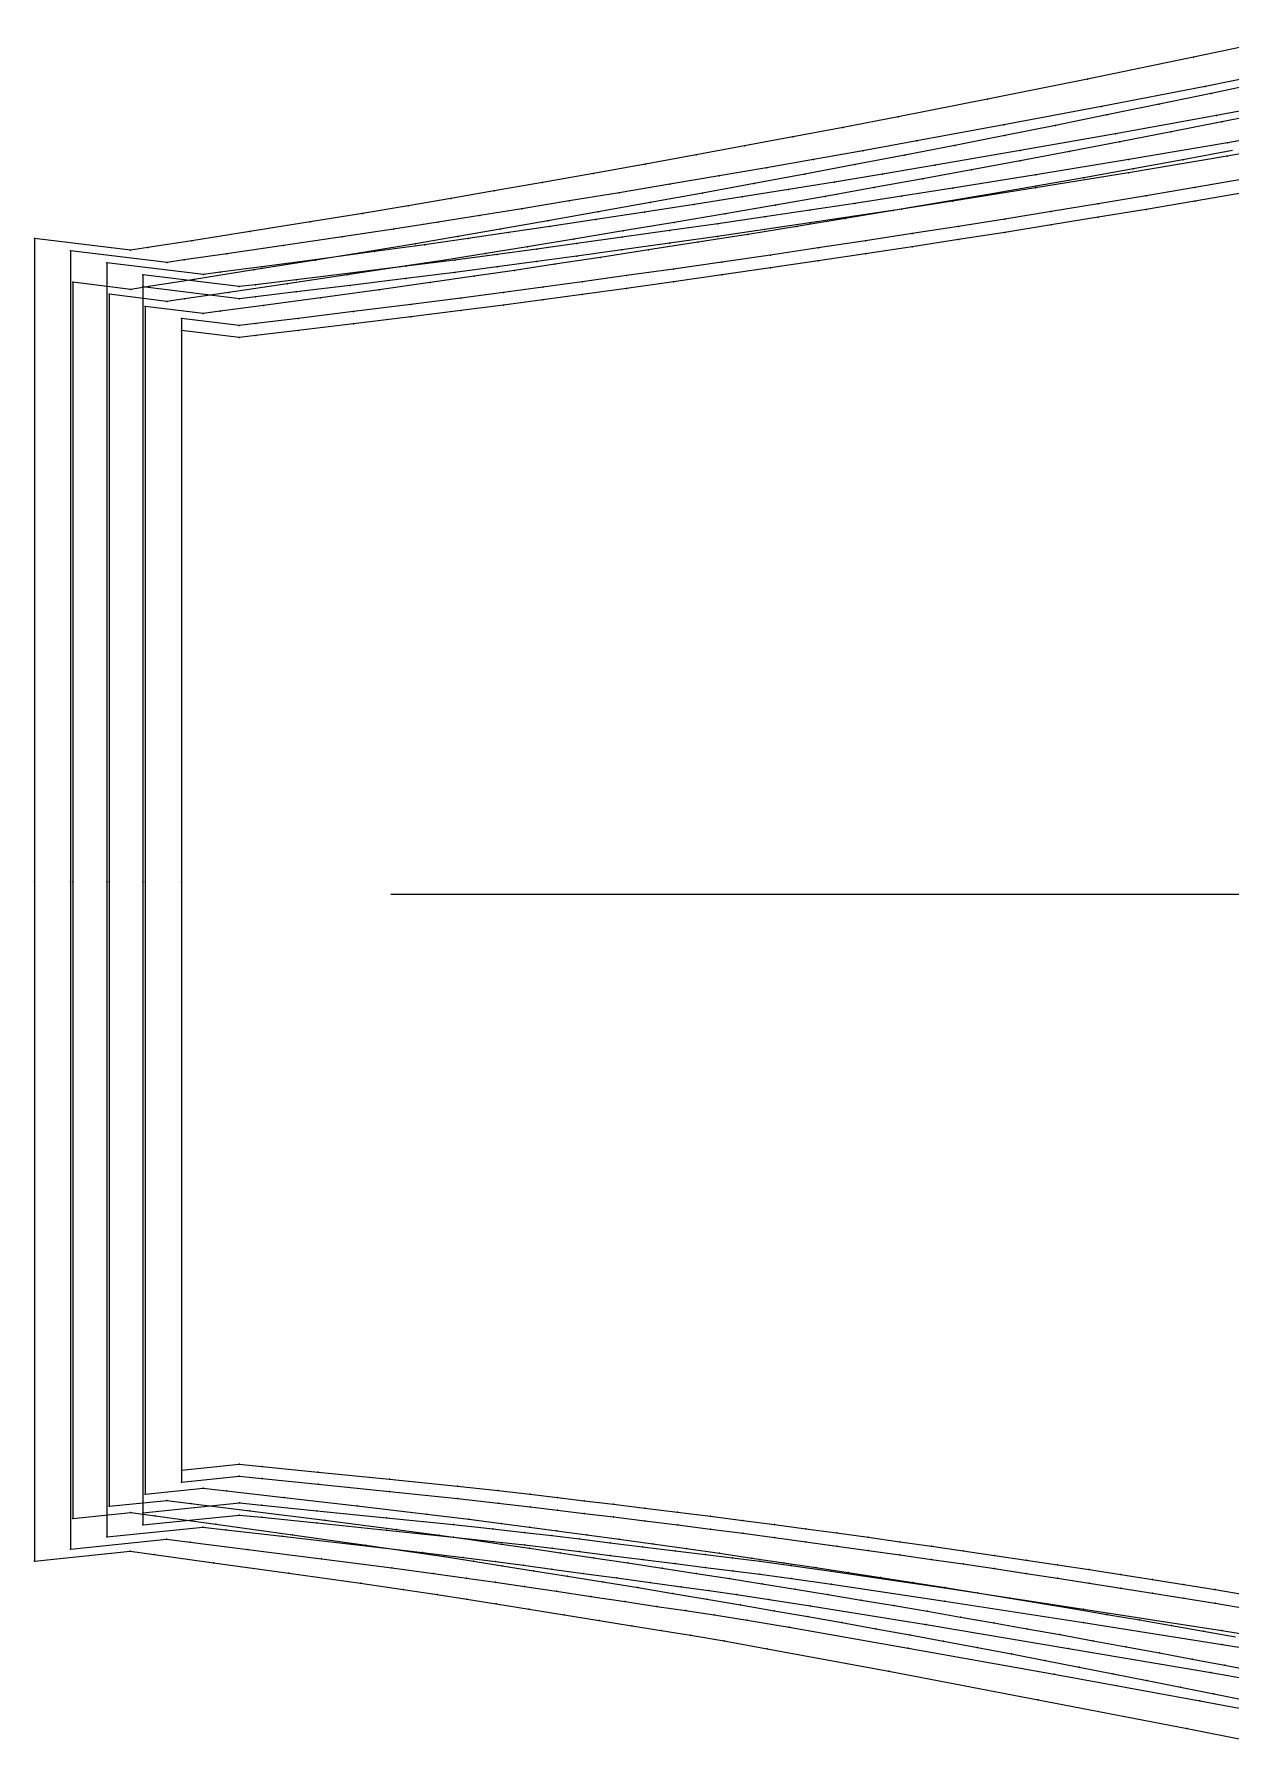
# Model space of a CAD drawing. Extents: x 50 to 2594, y 47 to 2136.
# Drawn here: x 2060.6 to 2308.7, y 699 to 1055.3 of the extents above; entities that cross this region are included whole.
import ezdxf

# ---------------------------------------------------------------- set-up
doc = ezdxf.new("R2010")
doc.units = 0

# ---------------------------------------------------------------- blocks, each defined once
blk = doc.blocks.new('837.MANGA_XS')
at = {"layer": '1'}
for points in [[(2083.117, 1002.901), (2083.117, 879.511), (2083.117, 748.701), (2103.123, 750.757), (2107.755, 750.298), (2119.172, 749.157), (2133.659, 747.695), (2147.496, 746.27), (2155.715, 745.391), (2162.25, 744.657), (2167.945, 743.983), (2173.647, 743.286), (2179.989, 742.503), (2186.75, 741.668), (2193.494, 740.836), (2199.787, 740.064), (2205.411, 739.374), (2211.039, 738.661), (2217.56, 737.789), (2225.864, 736.618), (2249.337, 733.146), (2278.139, 728.757), (2306.879, 724.281), (2330.167, 720.546)], [(2328.81, 1033.645), (2307.949, 1030.019), (2287.487, 1026.578), (2268.24, 1023.431), (2251.023, 1020.684), (2240.388, 1019.022), (2230.679, 1017.536), (2221.397, 1016.148), (2212.044, 1014.779), (2202.277, 1013.373), (2192.296, 1011.957), (2182.453, 1010.578), (2173.102, 1009.283), (2164.805, 1008.149), (2156.589, 1007.053), (2147.772, 1005.911), (2137.668, 1004.642), (2126.094, 1003.22), (2114.905, 1001.864), (2106.462, 1000.848), (2103.123, 1000.448), (2083.117, 1002.901)]]:
    blk.add_lwpolyline(points, dxfattribs=at)
at = {"layer": '14'}
for points in [[(2091.117, 993.86), (2091.117, 879.511), (2091.117, 757.565), (2103.107, 758.798), (2107.832, 758.33), (2119.476, 757.168), (2134.246, 755.678), (2148.351, 754.224), (2156.797, 753.317), (2163.437, 752.568), (2169.106, 751.897), (2174.641, 751.223), (2180.693, 750.486), (2187.221, 749.687), (2194.006, 748.85), (2200.826, 747.995), (2207.51, 747.139), (2214.065, 746.281), (2220.551, 745.415), (2227.025, 744.536), (2233.533, 743.64), (2240.073, 742.727), (2246.627, 741.798), (2253.18, 740.855), (2259.724, 739.898), (2266.259, 738.926), (2272.794, 737.94), (2279.339, 736.937), (2285.896, 735.917), (2292.45, 734.883), (2298.977, 733.841), (2305.456, 732.794), (2311.883, 731.743)], [(2311.275, 1022.365), (2301.242, 1020.655), (2291.147, 1018.959), (2281.221, 1017.321), (2271.463, 1015.741), (2261.815, 1014.205), (2252.216, 1012.699), (2242.61, 1011.212), (2232.944, 1009.739), (2223.169, 1008.275), (2213.238, 1006.817), (2203.154, 1005.367), (2193.12, 1003.948), (2183.39, 1002.592), (2174.219, 1001.328), (2166.066, 1000.219), (2157.915, 999.133), (2149.028, 997.986), (2138.667, 996.688), (2126.82, 995.24), (2115.296, 993.848), (2106.568, 992.802), (2103.109, 992.39), (2091.117, 993.86)]]:
    blk.add_lwpolyline(points, dxfattribs=at)
at = {"layer": '2'}
for p in [(2083.117, 1002.901), (2103.123, 1000.448), (2091.117, 993.86), (2103.109, 992.39), (2083.117, 879.511), (2091.117, 879.511), (2091.117, 757.565), (2103.107, 758.798), (2083.117, 748.701), (2103.123, 750.757)]:
    blk.add_point(p, dxfattribs=at)
at = {"layer": '3'}
for p in [(2307.949, 1030.019), (2287.487, 1026.578), (2268.24, 1023.431), (2240.388, 1019.022), (2251.023, 1020.684), (2291.147, 1018.959), (2301.242, 1020.655), (2221.397, 1016.148), (2230.679, 1017.536), (2271.463, 1015.741), (2281.221, 1017.321), (2192.296, 1011.957), (2202.277, 1013.373), (2212.044, 1014.779), (2252.216, 1012.699), (2261.815, 1014.205), (2173.102, 1009.283), (2182.453, 1010.578), (2223.169, 1008.275), (2232.944, 1009.739), (2242.61, 1011.212), (2147.772, 1005.911), (2156.589, 1007.053), (2164.805, 1008.149), (2203.154, 1005.367), (2213.238, 1006.817), (2114.905, 1001.864), (2126.094, 1003.22), (2137.668, 1004.642), (2174.219, 1001.328), (2183.39, 1002.592), (2193.12, 1003.948), (2106.462, 1000.848), (2149.028, 997.986), (2157.915, 999.133), (2166.066, 1000.219), (2126.82, 995.24), (2138.667, 996.688), (2106.568, 992.802), (2115.296, 993.848), (2107.832, 758.33), (2119.476, 757.168), (2134.246, 755.678), (2148.351, 754.224), (2156.797, 753.317), (2163.437, 752.568), (2169.106, 751.897), (2107.755, 750.298), (2119.172, 749.157), (2174.641, 751.223), (2180.693, 750.486), (2187.221, 749.687), (2194.006, 748.85), (2133.659, 747.695), (2147.496, 746.27), (2155.715, 745.391), (2162.25, 744.657), (2200.826, 747.995), (2207.51, 747.139), (2214.065, 746.281), (2220.551, 745.415), (2167.945, 743.983), (2173.647, 743.286), (2179.989, 742.503), (2186.75, 741.668), (2227.025, 744.536), (2233.533, 743.64), (2240.073, 742.727), (2246.627, 741.798), (2193.494, 740.836), (2199.787, 740.064), (2205.411, 739.374), (2211.039, 738.661), (2217.56, 737.789), (2253.18, 740.855), (2259.724, 739.898), (2266.259, 738.926), (2272.794, 737.94), (2225.864, 736.618), (2279.339, 736.937), (2285.896, 735.917), (2292.45, 734.883), (2249.337, 733.146), (2298.977, 733.841), (2305.456, 732.794), (2278.139, 728.757), (2306.879, 724.281)]:
    blk.add_point(p, dxfattribs=at)
at = {"layer": '4'}
for p in [(2103.123, 1000.448, 5), (2103.109, 992.39, 5), (2103.107, 758.798, 5), (2103.123, 750.757, 5)]:
    blk.add_point(p, dxfattribs=at)
at = {"layer": '7'}
blk.add_line((2140.733, 877), (2486.433, 877), dxfattribs=at)
blk = doc.blocks.new('837.MANGA_S')
at = {"layer": '1'}
for points in [[(2083.117, 1005.401), (2083.117, 879.511), (2083.117, 746.201), (2103.116, 748.257), (2107.75, 747.789), (2119.172, 746.629), (2133.663, 745.142), (2147.505, 743.694), (2155.727, 742.801), (2162.264, 742.055), (2167.961, 741.372), (2173.664, 740.665), (2180.009, 739.871), (2186.772, 739.025), (2193.518, 738.181), (2199.813, 737.398), (2205.438, 736.698), (2211.068, 735.976), (2217.592, 735.092), (2225.898, 733.907), (2249.377, 730.395), (2278.187, 725.956), (2306.934, 721.43), (2330.228, 717.655)], [(2328.886, 1036.432), (2308.019, 1032.78), (2287.549, 1029.313), (2268.295, 1026.141), (2251.072, 1023.372), (2240.434, 1021.697), (2230.721, 1020.198), (2221.436, 1018.798), (2212.079, 1017.417), (2202.309, 1015.999), (2192.324, 1014.571), (2182.478, 1013.179), (2173.123, 1011.872), (2164.822, 1010.728), (2156.604, 1009.621), (2147.783, 1008.468), (2137.675, 1007.186), (2126.096, 1005.75), (2114.903, 1004.379), (2106.457, 1003.353), (2103.117, 1002.949), (2083.117, 1005.401)]]:
    blk.add_lwpolyline(points, dxfattribs=at)
at = {"layer": '14'}
for points in [[(2091.117, 996.36), (2091.117, 879.511), (2091.117, 755.065), (2103.107, 756.298), (2107.832, 755.822), (2119.477, 754.641), (2134.249, 753.126), (2148.355, 751.649), (2156.801, 750.728), (2163.441, 749.968), (2169.111, 749.287), (2174.646, 748.604), (2180.697, 747.857), (2187.227, 747.047), (2194.012, 746.199), (2200.831, 745.333), (2207.516, 744.465), (2214.071, 743.596), (2220.557, 742.72), (2227.031, 741.83), (2233.54, 740.923), (2240.079, 739.999), (2246.634, 739.059), (2253.187, 738.105), (2259.73, 737.137), (2266.265, 736.155), (2272.8, 735.157), (2279.345, 734.143), (2285.902, 733.112), (2292.455, 732.068), (2298.983, 731.015), (2305.462, 729.957), (2311.888, 728.895)], [(2311.279, 1025.215), (2301.247, 1023.488), (2291.152, 1021.775), (2281.225, 1020.12), (2271.468, 1018.524), (2261.82, 1016.971), (2252.221, 1015.449), (2242.615, 1013.946), (2232.948, 1012.457), (2223.174, 1010.977), (2213.242, 1009.502), (2203.158, 1008.034), (2193.124, 1006.599), (2183.393, 1005.226), (2174.222, 1003.948), (2166.069, 1002.824), (2157.918, 1001.725), (2149.031, 1000.563), (2138.669, 999.248), (2126.822, 997.779), (2115.297, 996.369), (2106.568, 995.308), (2103.109, 994.89), (2091.117, 996.36)]]:
    blk.add_lwpolyline(points, dxfattribs=at)
at = {"layer": '2'}
for p in [(2083.117, 1005.401), (2103.117, 1002.949), (2091.117, 996.36), (2103.109, 994.89), (2083.117, 879.511), (2091.117, 879.511), (2103.107, 756.298), (2091.117, 755.065), (2103.116, 748.257), (2083.117, 746.201)]:
    blk.add_point(p, dxfattribs=at)
at = {"layer": '3'}
for p in [(2308.019, 1032.78), (2268.295, 1026.141), (2287.549, 1029.313), (2251.072, 1023.372), (2301.247, 1023.488), (2230.721, 1020.198), (2240.434, 1021.697), (2281.225, 1020.12), (2291.152, 1021.775), (2202.309, 1015.999), (2212.079, 1017.417), (2221.436, 1018.798), (2252.221, 1015.449), (2261.82, 1016.971), (2271.468, 1018.524), (2173.123, 1011.872), (2182.478, 1013.179), (2192.324, 1014.571), (2232.948, 1012.457), (2242.615, 1013.946), (2147.783, 1008.468), (2156.604, 1009.621), (2164.822, 1010.728), (2213.242, 1009.502), (2223.174, 1010.977), (2126.096, 1005.75), (2137.675, 1007.186), (2183.393, 1005.226), (2193.124, 1006.599), (2203.158, 1008.034), (2106.457, 1003.353), (2114.903, 1004.379), (2157.918, 1001.725), (2166.069, 1002.824), (2174.222, 1003.948), (2126.822, 997.779), (2138.669, 999.248), (2149.031, 1000.563), (2106.568, 995.308), (2115.297, 996.369), (2107.832, 755.822), (2119.477, 754.641), (2134.249, 753.126), (2148.355, 751.649), (2156.801, 750.728), (2163.441, 749.968), (2169.111, 749.287), (2174.646, 748.604), (2107.75, 747.789), (2119.172, 746.629), (2133.663, 745.142), (2180.697, 747.857), (2187.227, 747.047), (2194.012, 746.199), (2200.831, 745.333), (2147.505, 743.694), (2155.727, 742.801), (2162.264, 742.055), (2167.961, 741.372), (2207.516, 744.465), (2214.071, 743.596), (2220.557, 742.72), (2227.031, 741.83), (2173.664, 740.665), (2180.009, 739.871), (2186.772, 739.025), (2193.518, 738.181), (2233.54, 740.923), (2240.079, 739.999), (2246.634, 739.059), (2253.187, 738.105), (2199.813, 737.398), (2205.438, 736.698), (2211.068, 735.976), (2217.592, 735.092), (2225.898, 733.907), (2259.73, 737.137), (2266.265, 736.155), (2272.8, 735.157), (2279.345, 734.143), (2249.377, 730.395), (2285.902, 733.112), (2292.455, 732.068), (2298.983, 731.015), (2305.462, 729.957), (2278.187, 725.956), (2306.934, 721.43)]:
    blk.add_point(p, dxfattribs=at)
at = {"layer": '4'}
for p in [(2103.117, 1002.949, 5), (2103.109, 994.89, 5), (2103.107, 756.298, 5), (2103.116, 748.257, 5)]:
    blk.add_point(p, dxfattribs=at)
at = {"layer": '7'}
blk.add_line((2140.733, 877), (2486.433, 877), dxfattribs=at)
blk = doc.blocks.new('837.MANGA_M')
at = {"layer": '1'}
for points in [[(2075.617, 1007.901), (2075.617, 879.511), (2075.617, 743.701), (2095.566, 745.752), (2100.319, 745.212), (2112.034, 743.875), (2126.898, 742.163), (2141.095, 740.499), (2149.528, 739.477), (2156.232, 738.628), (2162.074, 737.853), (2167.923, 737.054), (2174.428, 736.158), (2181.363, 735.202), (2188.281, 734.25), (2194.735, 733.365), (2200.504, 732.575), (2206.277, 731.761), (2212.965, 730.77), (2221.48, 729.447), (2245.549, 725.54), (2275.079, 720.614), (2304.545, 715.598), (2328.42, 711.424)], [(2327.143, 1042.41), (2305.756, 1038.423), (2284.776, 1034.631), (2265.041, 1031.156), (2247.387, 1028.118), (2236.482, 1026.277), (2226.525, 1024.628), (2217.006, 1023.085), (2207.414, 1021.561), (2197.397, 1019.995), (2187.16, 1018.415), (2177.065, 1016.874), (2167.475, 1015.426), (2158.964, 1014.158), (2150.537, 1012.928), (2141.492, 1011.645), (2131.127, 1010.213), (2119.254, 1008.608), (2107.776, 1007.074), (2099.114, 1005.924), (2095.689, 1005.471), (2075.617, 1007.901)]]:
    blk.add_lwpolyline(points, dxfattribs=at)
at = {"layer": '14'}
for points in [[(2083.617, 998.86), (2083.617, 879.511), (2083.617, 752.565), (2095.607, 753.798), (2100.453, 753.249), (2112.397, 751.887), (2127.547, 750.143), (2142.014, 748.446), (2150.676, 747.393), (2157.485, 746.528), (2163.299, 745.756), (2168.975, 744.985), (2175.18, 744.139), (2181.875, 743.225), (2188.832, 742.267), (2195.824, 741.291), (2202.677, 740.315), (2209.398, 739.339), (2216.048, 738.356), (2222.685, 737.36), (2229.357, 736.345), (2236.061, 735.313), (2242.78, 734.264), (2249.498, 733.2), (2256.206, 732.123), (2262.904, 731.031), (2269.602, 729.923), (2276.31, 728.798), (2283.031, 727.656), (2289.747, 726.5), (2296.437, 725.335), (2303.077, 724.166), (2309.663, 722.994)], [(2309.066, 1031.151), (2298.782, 1029.251), (2288.434, 1027.365), (2278.258, 1025.541), (2268.255, 1023.779), (2258.364, 1022.063), (2248.523, 1020.379), (2238.673, 1018.715), (2228.763, 1017.064), (2218.74, 1015.421), (2208.557, 1013.781), (2198.217, 1012.147), (2187.927, 1010.547), (2177.949, 1009.015), (2168.545, 1007.586), (2160.183, 1006.33), (2151.824, 1005.099), (2142.71, 1003.793), (2132.083, 1002.312), (2119.931, 1000.655), (2108.11, 999.062), (2099.157, 997.863), (2095.609, 997.39), (2083.617, 998.86)]]:
    blk.add_lwpolyline(points, dxfattribs=at)
at = {"layer": '2'}
for p in [(2075.617, 1007.901), (2095.689, 1005.471), (2083.617, 998.86), (2095.609, 997.39), (2075.617, 879.511), (2083.617, 879.511), (2083.617, 752.565), (2095.607, 753.798), (2095.566, 745.752), (2075.617, 743.701)]:
    blk.add_point(p, dxfattribs=at)
at = {"layer": '3'}
for p in [(2305.756, 1038.423), (2284.776, 1034.631), (2265.041, 1031.156), (2236.482, 1026.277), (2247.387, 1028.118), (2288.434, 1027.365), (2298.782, 1029.251), (2217.006, 1023.085), (2226.525, 1024.628), (2268.255, 1023.779), (2278.258, 1025.541), (2197.397, 1019.995), (2207.414, 1021.561), (2248.523, 1020.379), (2258.364, 1022.063), (2167.475, 1015.426), (2177.065, 1016.874), (2187.16, 1018.415), (2218.74, 1015.421), (2228.763, 1017.064), (2238.673, 1018.715), (2150.537, 1012.928), (2158.964, 1014.158), (2198.217, 1012.147), (2208.557, 1013.781), (2119.254, 1008.608), (2131.127, 1010.213), (2141.492, 1011.645), (2177.949, 1009.015), (2187.927, 1010.547), (2099.114, 1005.924), (2107.776, 1007.074), (2151.824, 1005.099), (2160.183, 1006.33), (2168.545, 1007.586), (2132.083, 1002.312), (2142.71, 1003.793), (2099.157, 997.863), (2108.11, 999.062), (2119.931, 1000.655), (2100.453, 753.249), (2112.397, 751.887), (2127.547, 750.143), (2142.014, 748.446), (2100.319, 745.212), (2150.676, 747.393), (2157.485, 746.528), (2163.299, 745.756), (2168.975, 744.985), (2112.034, 743.875), (2126.898, 742.163), (2175.18, 744.139), (2181.875, 743.225), (2188.832, 742.267), (2195.824, 741.291), (2141.095, 740.499), (2149.528, 739.477), (2156.232, 738.628), (2162.074, 737.853), (2202.677, 740.315), (2209.398, 739.339), (2216.048, 738.356), (2167.923, 737.054), (2174.428, 736.158), (2181.363, 735.202), (2188.281, 734.25), (2222.685, 737.36), (2229.357, 736.345), (2236.061, 735.313), (2242.78, 734.264), (2194.735, 733.365), (2200.504, 732.575), (2206.277, 731.761), (2212.965, 730.77), (2249.498, 733.2), (2256.206, 732.123), (2262.904, 731.031), (2221.48, 729.447), (2269.602, 729.923), (2276.31, 728.798), (2283.031, 727.656), (2245.549, 725.54), (2289.747, 726.5), (2296.437, 725.335), (2303.077, 724.166), (2275.079, 720.614), (2304.545, 715.598)]:
    blk.add_point(p, dxfattribs=at)
at = {"layer": '4'}
for p in [(2095.689, 1005.471, 5), (2095.609, 997.39, 5), (2095.607, 753.798, 5), (2095.566, 745.752, 5)]:
    blk.add_point(p, dxfattribs=at)
at = {"layer": '7'}
blk.add_line((2134.546, 877), (2488.122, 877), dxfattribs=at)
blk = doc.blocks.new('837.MANGA_L')
at = {"layer": '1'}
for points in [[(2068.117, 1010.401), (2068.117, 879.511), (2068.117, 741.201), (2088.019, 743.247), (2092.893, 742.635), (2104.909, 741.12), (2120.153, 739.181), (2134.713, 737.3), (2143.361, 736.148), (2150.236, 735.194), (2156.226, 734.328), (2162.223, 733.437), (2168.893, 732.438), (2176.003, 731.372), (2183.096, 730.31), (2189.714, 729.323), (2195.629, 728.441), (2201.547, 727.536), (2208.404, 726.436), (2217.133, 724.974), (2241.804, 720.67), (2272.072, 715.253), (2302.273, 709.744), (2326.741, 705.167)], [(2325.259, 1048.846), (2303.356, 1044.48), (2281.868, 1040.321), (2261.654, 1036.502), (2243.57, 1033.158), (2232.399, 1031.13), (2222.199, 1029.31), (2212.447, 1027.605), (2202.621, 1025.918), (2192.358, 1024.183), (2181.869, 1022.431), (2171.526, 1020.72), (2161.7, 1019.112), (2152.979, 1017.701), (2144.345, 1016.331), (2135.077, 1014.898), (2124.455, 1013.297), (2112.287, 1011.498), (2100.524, 1009.777), (2091.647, 1008.486), (2088.137, 1007.978), (2068.117, 1010.401)]]:
    blk.add_lwpolyline(points, dxfattribs=at)
at = {"layer": '14'}
for points in [[(2076.117, 1001.36), (2076.117, 879.511), (2076.117, 750.065), (2088.107, 751.298), (2093.074, 750.676), (2105.317, 749.134), (2120.846, 747.161), (2135.674, 745.244), (2144.552, 744.058), (2151.53, 743.088), (2157.488, 742.226), (2163.304, 741.365), (2169.663, 740.422), (2176.523, 739.403), (2183.652, 738.336), (2190.817, 737.249), (2197.839, 736.164), (2204.726, 735.081), (2211.539, 733.992), (2218.339, 732.889), (2225.175, 731.767), (2232.043, 730.627), (2238.927, 729.469), (2245.809, 728.296), (2252.681, 727.109), (2259.543, 725.907), (2266.404, 724.689), (2273.276, 723.453), (2280.16, 722.2), (2287.04, 720.932), (2293.892, 719.655), (2300.693, 718.375), (2307.438, 717.092), (2314.194, 715.792)], [(2317.017, 1039.108), (2306.853, 1037.088), (2296.317, 1035.015), (2285.716, 1032.956), (2275.29, 1030.962), (2265.042, 1029.034), (2254.907, 1027.155), (2244.824, 1025.309), (2234.732, 1023.483), (2224.577, 1021.67), (2214.307, 1019.864), (2203.872, 1018.06), (2193.276, 1016.26), (2182.731, 1014.495), (2172.505, 1012.803), (2162.867, 1011.225), (2154.298, 1009.835), (2145.731, 1008.472), (2136.389, 1007.023), (2125.496, 1005.377), (2113.04, 1003.531), (2100.923, 1001.755), (2091.746, 1000.418), (2088.109, 999.89), (2076.117, 1001.36)]]:
    blk.add_lwpolyline(points, dxfattribs=at)
at = {"layer": '2'}
for p in [(2068.117, 1010.401), (2088.137, 1007.978), (2076.117, 1001.36), (2088.109, 999.89), (2068.117, 879.511), (2076.117, 879.511), (2076.117, 750.065), (2088.107, 751.298), (2068.117, 741.201), (2088.019, 743.247)]:
    blk.add_point(p, dxfattribs=at)
at = {"layer": '3'}
for p in [(2303.356, 1044.48), (2281.868, 1040.321), (2306.853, 1037.088), (2261.654, 1036.502), (2296.317, 1035.015), (2232.399, 1031.13), (2243.57, 1033.158), (2275.29, 1030.962), (2285.716, 1032.956), (2212.447, 1027.605), (2222.199, 1029.31), (2254.907, 1027.155), (2265.042, 1029.034), (2192.358, 1024.183), (2202.621, 1025.918), (2234.732, 1023.483), (2244.824, 1025.309), (2161.7, 1019.112), (2171.526, 1020.72), (2181.869, 1022.431), (2214.307, 1019.864), (2224.577, 1021.67), (2144.345, 1016.331), (2152.979, 1017.701), (2193.276, 1016.26), (2203.872, 1018.06), (2124.455, 1013.297), (2135.077, 1014.898), (2172.505, 1012.803), (2182.731, 1014.495), (2091.647, 1008.486), (2100.524, 1009.777), (2112.287, 1011.498), (2145.731, 1008.472), (2154.298, 1009.835), (2162.867, 1011.225), (2125.496, 1005.377), (2136.389, 1007.023), (2100.923, 1001.755), (2113.04, 1003.531), (2091.746, 1000.418), (2093.074, 750.676), (2105.317, 749.134), (2120.846, 747.161), (2135.674, 745.244), (2092.893, 742.635), (2104.909, 741.12), (2144.552, 744.058), (2151.53, 743.088), (2157.488, 742.226), (2163.304, 741.365), (2120.153, 739.181), (2169.663, 740.422), (2176.523, 739.403), (2183.652, 738.336), (2134.713, 737.3), (2143.361, 736.148), (2150.236, 735.194), (2156.226, 734.328), (2190.817, 737.249), (2197.839, 736.164), (2204.726, 735.081), (2211.539, 733.992), (2162.223, 733.437), (2168.893, 732.438), (2176.003, 731.372), (2218.339, 732.889), (2225.175, 731.767), (2232.043, 730.627), (2183.096, 730.31), (2189.714, 729.323), (2195.629, 728.441), (2201.547, 727.536), (2238.927, 729.469), (2245.809, 728.296), (2252.681, 727.109), (2208.404, 726.436), (2217.133, 724.974), (2259.543, 725.907), (2266.404, 724.689), (2273.276, 723.453), (2241.804, 720.67), (2280.16, 722.2), (2287.04, 720.932), (2293.892, 719.655), (2300.693, 718.375), (2307.438, 717.092), (2272.072, 715.253), (2302.273, 709.744)]:
    blk.add_point(p, dxfattribs=at)
at = {"layer": '4'}
for p in [(2088.137, 1007.978, 5), (2088.109, 999.89, 5), (2088.107, 751.298, 5), (2088.019, 743.247, 5)]:
    blk.add_point(p, dxfattribs=at)
at = {"layer": '7'}
blk.add_line((2140.625, 877), (2486.375, 877), dxfattribs=at)
blk = doc.blocks.new('837.MANGA_XL')
at = {"layer": '1'}
for points in [[(2060.617, 1012.901), (2060.617, 879.511), (2060.617, 738.701), (2080.473, 740.742), (2085.462, 740.059), (2097.758, 738.369), (2113.359, 736.209), (2128.259, 734.114), (2137.109, 732.835), (2144.143, 731.779), (2150.272, 730.823), (2156.407, 729.841), (2163.232, 728.741), (2170.506, 727.567), (2177.763, 726.398), (2184.534, 725.311), (2190.586, 724.34), (2196.641, 723.344), (2203.655, 722.139), (2212.584, 720.541), (2237.818, 715.849), (2268.775, 709.951), (2299.663, 703.961), (2324.686, 698.991)], [(2323.383, 1055.256), (2300.962, 1050.514), (2278.966, 1045.989), (2258.271, 1041.829), (2239.757, 1038.181), (2228.32, 1035.966), (2217.877, 1033.977), (2207.892, 1032.111), (2197.83, 1030.262), (2187.321, 1028.359), (2176.581, 1026.435), (2165.99, 1024.556), (2155.927, 1022.788), (2146.996, 1021.236), (2138.154, 1019.727), (2128.662, 1018.146), (2117.783, 1016.376), (2105.32, 1014.384), (2093.272, 1012.477), (2084.18, 1011.046), (2080.585, 1010.483), (2060.617, 1012.901)]]:
    blk.add_lwpolyline(points, dxfattribs=at)
at = {"layer": '14'}
for points in [[(2068.617, 1003.86), (2068.617, 879.511), (2068.617, 747.565), (2080.607, 748.798), (2085.695, 748.103), (2098.236, 746.381), (2114.144, 744.178), (2129.334, 742.041), (2138.427, 740.723), (2145.575, 739.648), (2151.677, 738.695), (2157.633, 737.745), (2164.145, 736.705), (2171.171, 735.581), (2178.472, 734.404), (2185.81, 733.207), (2193.001, 732.013), (2200.053, 730.823), (2207.029, 729.628), (2213.993, 728.419), (2220.993, 727.189), (2228.026, 725.94), (2235.074, 724.673), (2242.12, 723.391), (2249.156, 722.095), (2256.181, 720.783), (2263.206, 719.455), (2270.241, 718.108), (2277.288, 716.743), (2284.332, 715.364), (2291.346, 713.975), (2298.308, 712.584), (2305.213, 711.191), (2312.128, 709.78)], [(2315.046, 1045.212), (2304.639, 1043.025), (2293.852, 1040.779), (2282.998, 1038.546), (2272.322, 1036.383), (2261.829, 1034.289), (2251.451, 1032.246), (2241.125, 1030.239), (2230.791, 1028.252), (2220.391, 1026.277), (2209.874, 1024.308), (2199.187, 1022.339), (2188.335, 1020.373), (2177.534, 1018.442), (2167.061, 1016.592), (2157.189, 1014.863), (2148.412, 1013.341), (2139.637, 1011.846), (2130.068, 1010.254), (2118.909, 1008.442), (2106.15, 1006.407), (2093.737, 1004.448), (2084.335, 1002.973), (2080.609, 1002.39), (2068.617, 1003.86)]]:
    blk.add_lwpolyline(points, dxfattribs=at)
at = {"layer": '2'}
for p in [(2060.617, 1012.901), (2080.585, 1010.483), (2068.617, 1003.86), (2080.609, 1002.39), (2060.617, 879.511), (2068.617, 879.511), (2080.607, 748.798), (2068.617, 747.565), (2060.617, 738.701), (2080.473, 740.742)]:
    blk.add_point(p, dxfattribs=at)
at = {"layer": '3'}
for p in [(2300.962, 1050.514), (2278.966, 1045.989), (2258.271, 1041.829), (2293.852, 1040.779), (2304.639, 1043.025), (2239.757, 1038.181), (2282.998, 1038.546), (2217.877, 1033.977), (2228.32, 1035.966), (2261.829, 1034.289), (2272.322, 1036.383), (2197.83, 1030.262), (2207.892, 1032.111), (2241.125, 1030.239), (2251.451, 1032.246), (2176.581, 1026.435), (2187.321, 1028.359), (2220.391, 1026.277), (2230.791, 1028.252), (2155.927, 1022.788), (2165.99, 1024.556), (2209.874, 1024.308), (2138.154, 1019.727), (2146.996, 1021.236), (2188.335, 1020.373), (2199.187, 1022.339), (2117.783, 1016.376), (2128.662, 1018.146), (2167.061, 1016.592), (2177.534, 1018.442), (2093.272, 1012.477), (2105.32, 1014.384), (2139.637, 1011.846), (2148.412, 1013.341), (2157.189, 1014.863), (2084.18, 1011.046), (2118.909, 1008.442), (2130.068, 1010.254), (2106.15, 1006.407), (2084.335, 1002.973), (2093.737, 1004.448), (2085.695, 748.103), (2098.236, 746.381), (2114.144, 744.178), (2129.334, 742.041), (2085.462, 740.059), (2097.758, 738.369), (2138.427, 740.723), (2145.575, 739.648), (2151.677, 738.695), (2157.633, 737.745), (2113.359, 736.209), (2128.259, 734.114), (2164.145, 736.705), (2171.171, 735.581), (2178.472, 734.404), (2137.109, 732.835), (2144.143, 731.779), (2150.272, 730.823), (2185.81, 733.207), (2193.001, 732.013), (2200.053, 730.823), (2156.407, 729.841), (2163.232, 728.741), (2170.506, 727.567), (2207.029, 729.628), (2213.993, 728.419), (2220.993, 727.189), (2177.763, 726.398), (2184.534, 725.311), (2190.586, 724.34), (2196.641, 723.344), (2228.026, 725.94), (2235.074, 724.673), (2242.12, 723.391), (2203.655, 722.139), (2212.584, 720.541), (2249.156, 722.095), (2256.181, 720.783), (2263.206, 719.455), (2270.241, 718.108), (2277.288, 716.743), (2237.818, 715.849), (2284.332, 715.364), (2291.346, 713.975), (2298.308, 712.584), (2268.775, 709.951), (2305.213, 711.191), (2299.663, 703.961)]:
    blk.add_point(p, dxfattribs=at)
at = {"layer": '4'}
for p in [(2080.585, 1010.483, 5), (2080.609, 1002.39, 5), (2080.607, 748.798, 5), (2080.473, 740.742, 5)]:
    blk.add_point(p, dxfattribs=at)
at = {"layer": '7'}
blk.add_line((2140.625, 877), (2486.375, 877), dxfattribs=at)

msp = doc.modelspace()

# ---------------------------------------------------------------- block references
at = {"layer": '1'}
for name in ['837.MANGA_XL', '837.MANGA_L', '837.MANGA_M', '837.MANGA_S', '837.MANGA_XS']:
    msp.add_blockref(name, (0, 0), dxfattribs=at)

doc.saveas('drawing.dxf')
